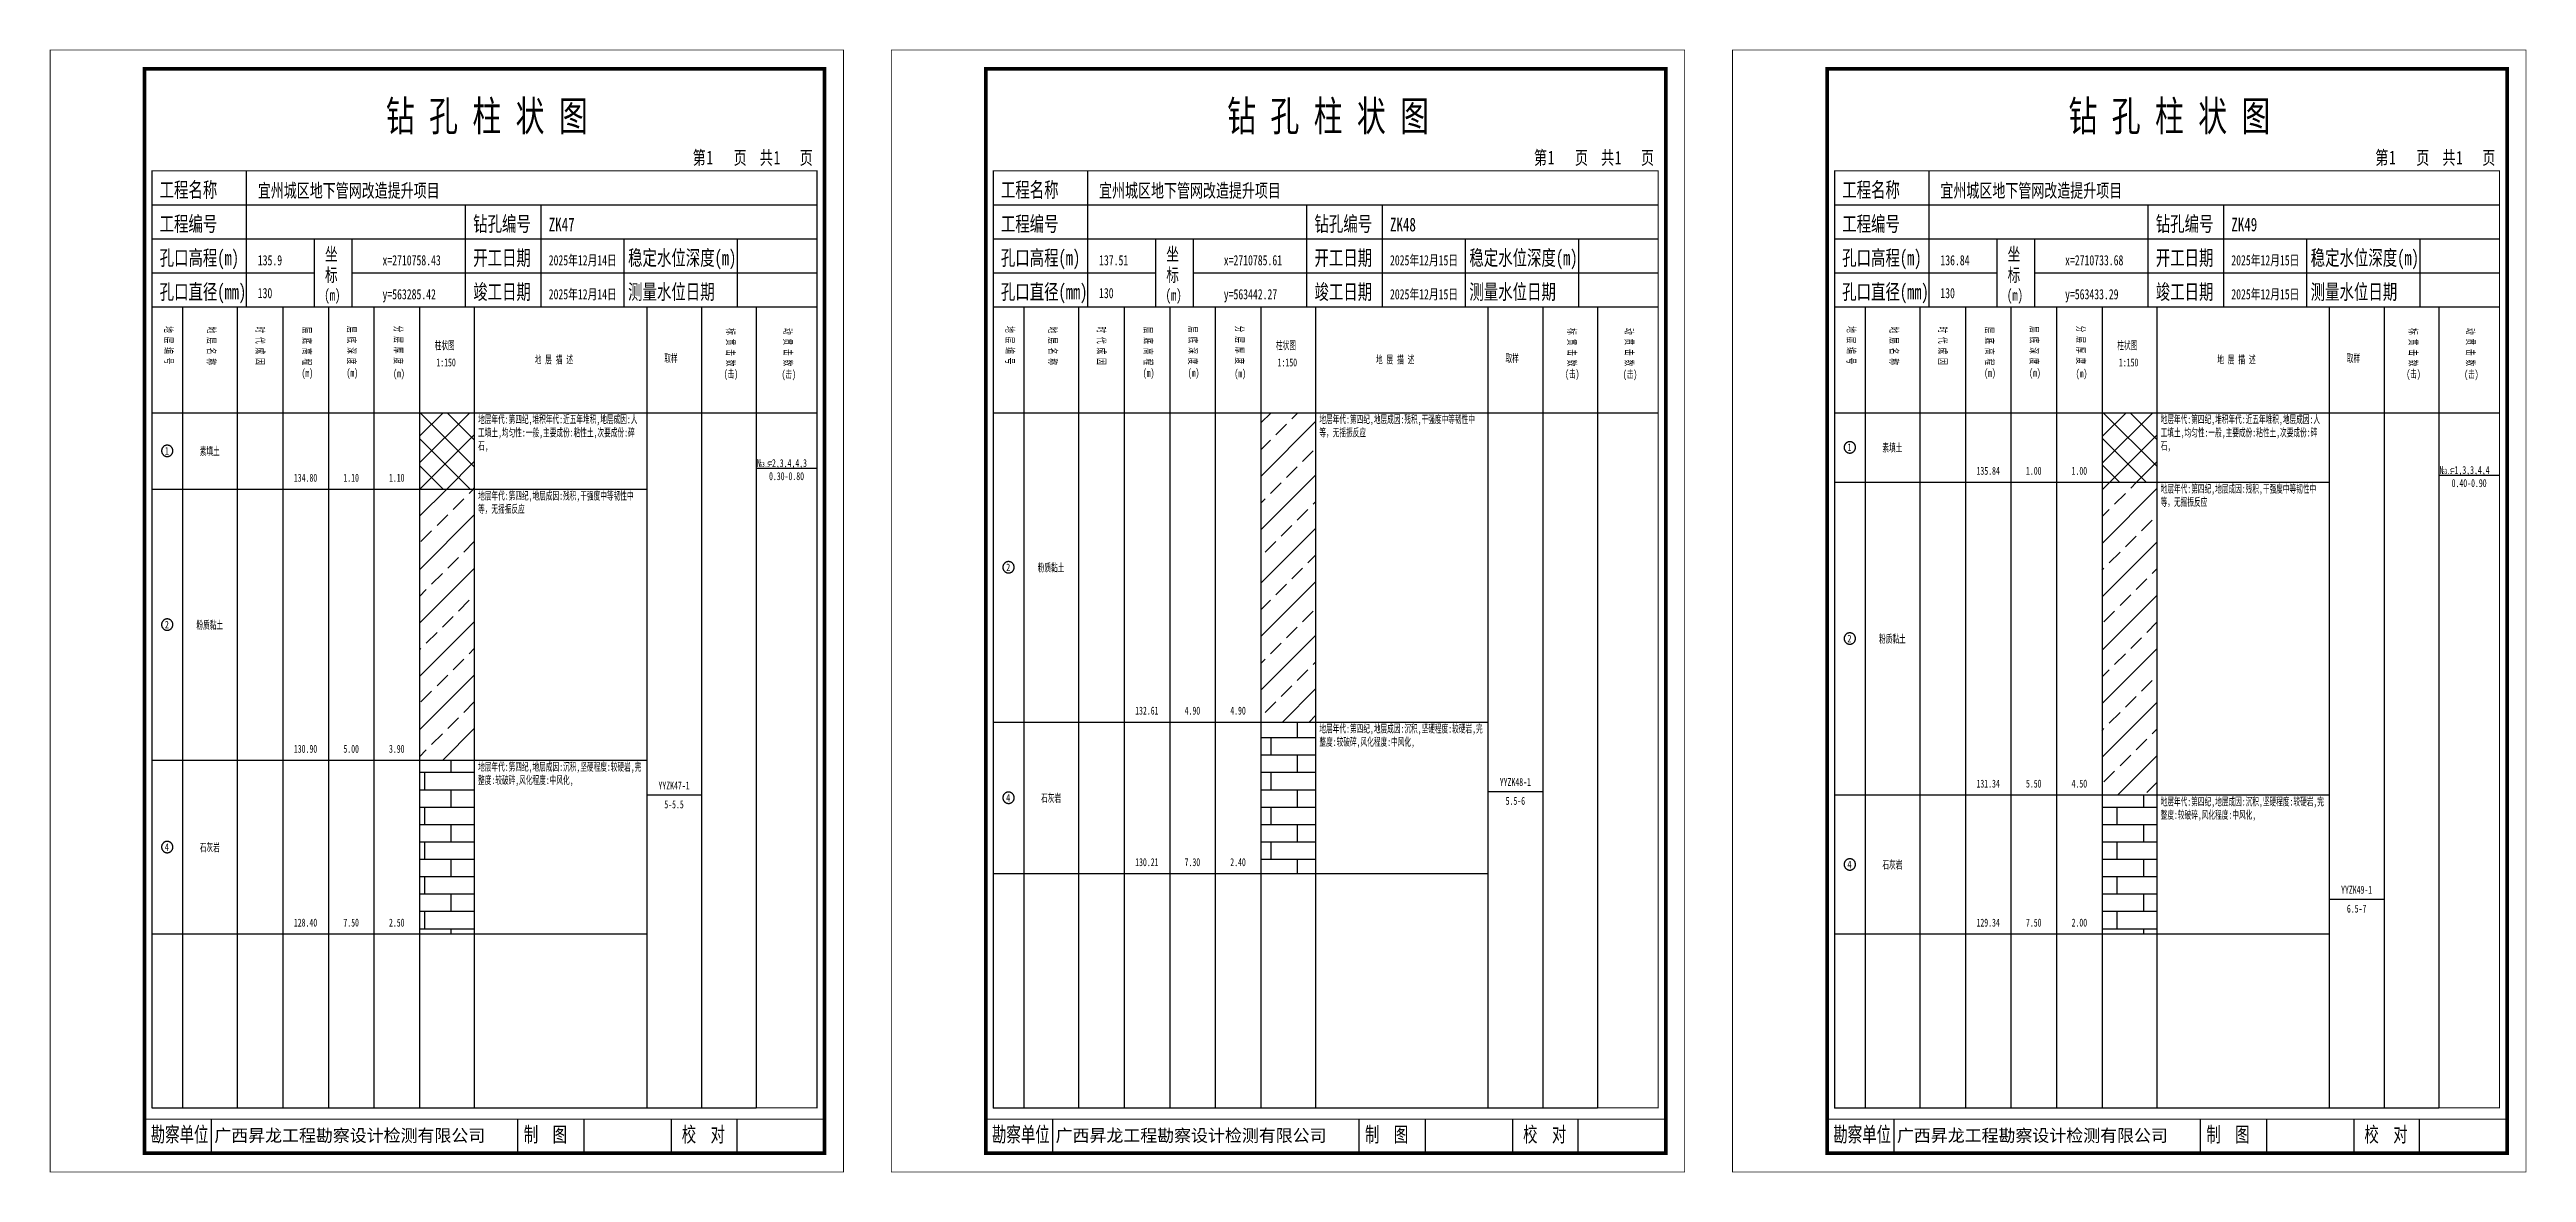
# Model space of a CAD drawing. Header units: millimetres. Extents: x 0 to 2711117, y 0 to 567555.
# Drawn here: x 69033 to 69688, y 0 to 297 of the extents above; entities that cross this region are included whole.
import ezdxf
from ezdxf.enums import TextEntityAlignment as Align

# ---------------------------------------------------------------- set-up
doc = ezdxf.new("R2010")
doc.units = ezdxf.units.MM
doc.layers.add('GICAD_POU_TEXTS', color=7, linetype='Continuous')
doc.layers.add('勘察点图例', color=7, linetype='Continuous')
doc.styles.add('HEAD_FONT', font='simfang.ttf', dxfattribs={"width": 0.6})
doc.styles.add('HEAD_FONT2', font='simfang.ttf', dxfattribs={"width": 0.6})
doc.styles.add('HT', font='simhei.ttf')
doc.styles.add('LZ_FONT', font='simfang.ttf', dxfattribs={"width": 0.7, "height": 8})
doc.styles.add('成果图图块', font='simfang.ttf', dxfattribs={"height": 2.5})
doc.styles.add('成果图表体', font='simfang.ttf', dxfattribs={"width": 0.6, "height": 2.1})
pattern_1 = [(45, (0, 0), (-3.5355339, 3.5355339), []), (135, (0, 0), (-3.5355339, -3.5355339), [])]
pattern_2 = [(45, (0, 0), (-7.0710678, 7.0710678), []), (45, (7.071, 0), (-7.0710678, 7.0710678), [4, -2])]
pattern_3 = [(0, (0, 0), (0, 4.6), []), (90, (0, 0), (-7, 4.6), [4.6, -4.6])]

# ---------------------------------------------------------------- blocks, each defined once
blk = doc.blocks.new('ZK47')
for p, q in [((52, 229), (52, 265)), ((27, 256), (203, 256)), ((110, 229), (110, 256)), ((130, 229), (130, 256)), ((27, 247), (203, 247)), ((70, 229), (70, 247)), ((80, 229), (80, 247)), ((152, 229), (152, 247)), ((182, 229), (182, 247)), ((27, 238), (70, 238)), ((80, 238), (203, 238)), ((27, 229), (35.05, 229)), ((35.05, 229), (35.05, 17)), ((35.05, 229), (49.53, 229)), ((49.53, 229), (49.53, 17)), ((49.53, 229), (61.6, 229)), ((61.6, 229), (61.6, 17)), ((61.6, 229), (73.68, 229)), ((73.68, 229), (73.68, 17)), ((73.68, 229), (85.75, 229)), ((85.75, 229), (85.75, 17)), ((85.75, 229), (97.82, 229)), ((97.82, 229), (97.82, 17)), ((97.82, 229), (112.3, 229)), ((112.3, 229), (112.3, 17)), ((112.3, 229), (157.93, 229)), ((157.93, 229), (157.93, 17)), ((157.93, 229), (172.42, 229)), ((172.42, 229), (172.42, 17)), ((172.42, 229), (186.9, 229)), ((186.9, 229), (186.9, 17)), ((186.9, 229), (203, 229)), ((27, 201), (203, 201)), ((27, 17), (35.05, 17)), ((35.05, 17), (49.53, 17)), ((42.74, 4.95), (42.74, 13.95)), ((42.74, 4.95), (42.74, 13.95)), ((49.53, 17), (61.6, 17)), ((61.6, 17), (73.68, 17)), ((73.68, 17), (85.75, 17)), ((85.75, 17), (97.82, 17)), ((97.82, 17), (112.3, 17)), ((112.3, 17), (157.93, 17)), ((123.83, 4.95), (123.83, 13.95)), ((141.38, 4.95), (141.38, 13.95)), ((157.93, 17), (172.42, 17)), ((164.48, 4.95), (164.48, 13.95)), ((172.42, 17), (186.9, 17)), ((181.84, 4.95), (181.84, 13.95)), ((181.84, 4.95), (181.84, 13.95))]:
    blk.add_line(p, q)
for points, const_width in [([(0, 0), (210, 0), (210, 297), (0, 297)], 0.25), ([(25, 5), (205, 5), (205, 292), (25, 292)], 1), ([(27, 265), (203, 265), (203, 17), (27, 17)], 0.3)]:
    blk.add_lwpolyline(points, close=True, dxfattribs=dict(const_width=const_width))
at = {"const_width": 0.3}
for points in [[(27, 229), (203, 229)], [(25, 14), (205, 14)]]:
    blk.add_lwpolyline(points, dxfattribs=at)
at = {"style": 'LZ_FONT', "width": 0.7}
for s, height, p in [('钻 孔 柱 状 图', 8, (88.9, 275.54)), ('第', 3.6, (170.12, 266.7)), ('1', 3.6, (173.78, 266.75)), ('页', 3.6, (180.96, 266.7)), ('共', 3.6, (187.88, 266.7)), ('1', 3.6, (191.54, 266.7)), ('页', 3.6, (198.44, 266.7)), ('工程名称', 4, (29, 258)), ('宜州城区地下管网改造提升项目', 3.6, (55, 258)), ('工程编号', 4, (29, 249)), ('钻孔编号', 4, (112, 249)), ('ZK47', 3.6, (132, 249)), ('孔口高程(m)', 4, (29, 240)), ('135.9', 2.7, (55, 240)), ('坐', 3.5, (72.79, 241.24)), ('x=2710758.43', 2.7, (88, 240)), ('开工日期', 4, (112, 240)), ('2025年12月14日', 2.7, (132, 240)), ('稳定水位深度(m)', 4, (153, 240)), ('标', 3.5, (72.79, 235.7)), ('孔口直径(mm)', 4, (29, 231)), ('130', 2.7, (54.98, 231.31)), ('(m) ', 3, (72.59, 230.65)), ('y=563285.42', 2.7, (88, 231)), ('竣工日期', 4, (112, 231)), ('2025年12月14日', 2.7, (132, 231)), ('测量水位日期', 4, (153, 231)), ('勘察单位', 4, (26.65, 7.95)), ('制  图', 4, (125.4, 7.95)), ('校  对', 4, (167.22, 7.95))]:
    blk.add_text(s, height=height, dxfattribs=at).set_placement(p)
at = {"style": 'HT'}
blk.add_text('广西昇龙工程勘察设计检测有限公司', height=3.2865, dxfattribs=at).set_placement((43.48, 8.02))
at = {"char_height": 2.1, "width": 22.806, "attachment_point": 1, "rotation": 270, "style": 'HEAD_FONT'}
for s, insert in [('地 层 编 号', (32.46, 223.92)), ('地 层 名 称', (43.79, 223.76)), ('时 代 成 因', (56.67, 223.83)), ('层 底 高 程', (69.07, 223.71)), ('层 底 深 度', (80.9, 223.91)), ('分 层 厚 度', (93.26, 224.01)), ('标 贯 击 数', (181.21, 223.37)), ('动 贯 击 数', (196.38, 223.43))]:
    blk.add_mtext(s, dxfattribs=dict(at, insert=insert))
at = {"char_height": 2.1, "attachment_point": 1}
for s, insert, width, style in [('柱状图', (101.82, 219.87), 7.855, 'HEAD_FONT2'), ('地 层 描 述', (128.29, 216.11), 22.0781, 'HEAD_FONT2'), ('取样', (162.58, 216.44), 7.855, 'HEAD_FONT2'), ('(m)', (66.58, 212.56), 4.7944, 'HEAD_FONT'), ('(m)', (78.47, 212.61), 4.7944, 'HEAD_FONT'), ('(m)', (90.81, 212.43), 4.7944, 'HEAD_FONT'), ('1:150', (102.26, 215.36), 6.9223, 'HEAD_FONT2'), ('(击)', (178.33, 212.31), 7.855, 'HEAD_FONT2'), ('(击)', (193.64, 212.22), 7.855, 'HEAD_FONT2')]:
    blk.add_mtext(s, dxfattribs=dict(at, insert=insert, width=width, style=style))
blk = doc.blocks.new('ZK47_0')
at = {"color": 7}
blk.add_polyline3d([(-1.5, 0.02, 0), (-1.5, -0.06, 0), (-1.49, -0.13, 0), (-1.48, -0.2, 0), (-1.47, -0.28, 0), (-1.46, -0.35, 0), (-1.44, -0.42, 0), (-1.41, -0.49, 0), (-1.39, -0.56, 0), (-1.36, -0.63, 0), (-1.32, -0.69, 0), (-1.29, -0.76, 0), (-1.25, -0.82, 0), (-1.2, -0.88, 0), (-1.16, -0.94, 0), (-1.11, -0.99, 0), (-1.06, -1.04, 0), (-1.01, -1.1, 0), (-0.95, -1.14, 0), (-0.89, -1.19, 0), (-0.83, -1.23, 0), (-0.77, -1.27, 0), (-0.71, -1.31, 0), (-0.64, -1.34, 0), (-0.57, -1.37, 0), (-0.51, -1.4, 0), (-0.44, -1.42, 0), (-0.36, -1.44, 0), (-0.29, -1.46, 0), (-0.22, -1.47, 0), (-0.15, -1.48, 0), (-0.07, -1.48, 0), (0, -1.48, 0), (0.07, -1.48, 0), (0.15, -1.48, 0), (0.22, -1.47, 0), (0.29, -1.46, 0), (0.36, -1.44, 0), (0.44, -1.42, 0), (0.51, -1.4, 0), (0.57, -1.37, 0), (0.64, -1.34, 0), (0.71, -1.31, 0), (0.77, -1.27, 0), (0.83, -1.23, 0), (0.89, -1.19, 0), (0.95, -1.14, 0), (1.01, -1.1, 0), (1.06, -1.04, 0), (1.11, -0.99, 0), (1.16, -0.94, 0), (1.2, -0.88, 0), (1.25, -0.82, 0), (1.29, -0.76, 0), (1.32, -0.69, 0), (1.36, -0.63, 0), (1.39, -0.56, 0), (1.41, -0.49, 0), (1.44, -0.42, 0), (1.46, -0.35, 0), (1.47, -0.28, 0), (1.48, -0.2, 0), (1.49, -0.13, 0), (1.5, -0.06, 0), (1.5, 0.02, 0), (1.5, 0.09, 0), (1.49, 0.16, 0), (1.48, 0.24, 0), (1.47, 0.31, 0), (1.46, 0.38, 0), (1.44, 0.45, 0), (1.41, 0.52, 0), (1.39, 0.59, 0), (1.36, 0.66, 0), (1.32, 0.72, 0), (1.29, 0.79, 0), (1.25, 0.85, 0), (1.2, 0.91, 0), (1.16, 0.97, 0), (1.11, 1.02, 0), (1.06, 1.08, 0), (1.01, 1.13, 0), (0.95, 1.18, 0), (0.89, 1.22, 0), (0.83, 1.26, 0), (0.77, 1.3, 0), (0.71, 1.34, 0), (0.64, 1.37, 0), (0.57, 1.4, 0), (0.51, 1.43, 0), (0.44, 1.45, 0), (0.36, 1.47, 0), (0.29, 1.49, 0), (0.22, 1.5, 0), (0.15, 1.51, 0), (0.07, 1.51, 0), (0, 1.52, 0), (-0.07, 1.51, 0), (-0.15, 1.51, 0), (-0.22, 1.5, 0), (-0.29, 1.49, 0), (-0.36, 1.47, 0), (-0.44, 1.45, 0), (-0.51, 1.43, 0), (-0.57, 1.4, 0), (-0.64, 1.37, 0), (-0.71, 1.34, 0), (-0.77, 1.3, 0), (-0.83, 1.26, 0), (-0.89, 1.22, 0), (-0.95, 1.18, 0), (-1.01, 1.13, 0), (-1.06, 1.08, 0), (-1.11, 1.02, 0), (-1.16, 0.97, 0), (-1.2, 0.91, 0), (-1.25, 0.85, 0), (-1.29, 0.79, 0), (-1.32, 0.72, 0), (-1.36, 0.66, 0), (-1.39, 0.59, 0), (-1.41, 0.52, 0), (-1.44, 0.45, 0), (-1.46, 0.38, 0), (-1.47, 0.31, 0), (-1.48, 0.24, 0), (-1.49, 0.16, 0), (-1.5, 0.09, 0), (-1.5, 0.02, 0)], dxfattribs=at)
at = {"layer": 'GICAD_POU_TEXTS', "color": 7, "style": '成果图图块', "width": 0.7}
blk.add_text('1', height=2, dxfattribs=at).set_placement((-0.09, -0.99), align=Align.CENTER)
blk = doc.blocks.new('ZK47_1')
at = {"color": 7}
blk.add_polyline3d([(-1.5, 0.02, 0), (-1.5, -0.06, 0), (-1.49, -0.13, 0), (-1.48, -0.2, 0), (-1.47, -0.28, 0), (-1.46, -0.35, 0), (-1.44, -0.42, 0), (-1.41, -0.49, 0), (-1.39, -0.56, 0), (-1.36, -0.63, 0), (-1.32, -0.69, 0), (-1.29, -0.76, 0), (-1.25, -0.82, 0), (-1.2, -0.88, 0), (-1.16, -0.94, 0), (-1.11, -0.99, 0), (-1.06, -1.04, 0), (-1.01, -1.1, 0), (-0.95, -1.14, 0), (-0.89, -1.19, 0), (-0.83, -1.23, 0), (-0.77, -1.27, 0), (-0.71, -1.31, 0), (-0.64, -1.34, 0), (-0.57, -1.37, 0), (-0.51, -1.4, 0), (-0.44, -1.42, 0), (-0.36, -1.44, 0), (-0.29, -1.46, 0), (-0.22, -1.47, 0), (-0.15, -1.48, 0), (-0.07, -1.48, 0), (0, -1.48, 0), (0.07, -1.48, 0), (0.15, -1.48, 0), (0.22, -1.47, 0), (0.29, -1.46, 0), (0.36, -1.44, 0), (0.44, -1.42, 0), (0.51, -1.4, 0), (0.57, -1.37, 0), (0.64, -1.34, 0), (0.71, -1.31, 0), (0.77, -1.27, 0), (0.83, -1.23, 0), (0.89, -1.19, 0), (0.95, -1.14, 0), (1.01, -1.1, 0), (1.06, -1.04, 0), (1.11, -0.99, 0), (1.16, -0.94, 0), (1.2, -0.88, 0), (1.25, -0.82, 0), (1.29, -0.76, 0), (1.32, -0.69, 0), (1.36, -0.63, 0), (1.39, -0.56, 0), (1.41, -0.49, 0), (1.44, -0.42, 0), (1.46, -0.35, 0), (1.47, -0.28, 0), (1.48, -0.2, 0), (1.49, -0.13, 0), (1.5, -0.06, 0), (1.5, 0.02, 0), (1.5, 0.09, 0), (1.49, 0.16, 0), (1.48, 0.24, 0), (1.47, 0.31, 0), (1.46, 0.38, 0), (1.44, 0.45, 0), (1.41, 0.52, 0), (1.39, 0.59, 0), (1.36, 0.66, 0), (1.32, 0.72, 0), (1.29, 0.79, 0), (1.25, 0.85, 0), (1.2, 0.91, 0), (1.16, 0.97, 0), (1.11, 1.02, 0), (1.06, 1.08, 0), (1.01, 1.13, 0), (0.95, 1.18, 0), (0.89, 1.22, 0), (0.83, 1.26, 0), (0.77, 1.3, 0), (0.71, 1.34, 0), (0.64, 1.37, 0), (0.57, 1.4, 0), (0.51, 1.43, 0), (0.44, 1.45, 0), (0.36, 1.47, 0), (0.29, 1.49, 0), (0.22, 1.5, 0), (0.15, 1.51, 0), (0.07, 1.51, 0), (0, 1.52, 0), (-0.07, 1.51, 0), (-0.15, 1.51, 0), (-0.22, 1.5, 0), (-0.29, 1.49, 0), (-0.36, 1.47, 0), (-0.44, 1.45, 0), (-0.51, 1.43, 0), (-0.57, 1.4, 0), (-0.64, 1.37, 0), (-0.71, 1.34, 0), (-0.77, 1.3, 0), (-0.83, 1.26, 0), (-0.89, 1.22, 0), (-0.95, 1.18, 0), (-1.01, 1.13, 0), (-1.06, 1.08, 0), (-1.11, 1.02, 0), (-1.16, 0.97, 0), (-1.2, 0.91, 0), (-1.25, 0.85, 0), (-1.29, 0.79, 0), (-1.32, 0.72, 0), (-1.36, 0.66, 0), (-1.39, 0.59, 0), (-1.41, 0.52, 0), (-1.44, 0.45, 0), (-1.46, 0.38, 0), (-1.47, 0.31, 0), (-1.48, 0.24, 0), (-1.49, 0.16, 0), (-1.5, 0.09, 0), (-1.5, 0.02, 0)], dxfattribs=at)
at = {"layer": 'GICAD_POU_TEXTS', "color": 7, "style": '成果图图块', "width": 0.7}
blk.add_text('2', height=2, dxfattribs=at).set_placement((-0.09, -0.99), align=Align.CENTER)
blk = doc.blocks.new('ZK47_2')
at = {"color": 7}
blk.add_polyline3d([(-1.5, 0.02, 0), (-1.5, -0.06, 0), (-1.49, -0.13, 0), (-1.48, -0.2, 0), (-1.47, -0.28, 0), (-1.46, -0.35, 0), (-1.44, -0.42, 0), (-1.41, -0.49, 0), (-1.39, -0.56, 0), (-1.36, -0.63, 0), (-1.32, -0.69, 0), (-1.29, -0.76, 0), (-1.25, -0.82, 0), (-1.2, -0.88, 0), (-1.16, -0.94, 0), (-1.11, -0.99, 0), (-1.06, -1.04, 0), (-1.01, -1.1, 0), (-0.95, -1.14, 0), (-0.89, -1.19, 0), (-0.83, -1.23, 0), (-0.77, -1.27, 0), (-0.71, -1.31, 0), (-0.64, -1.34, 0), (-0.57, -1.37, 0), (-0.51, -1.4, 0), (-0.44, -1.42, 0), (-0.36, -1.44, 0), (-0.29, -1.46, 0), (-0.22, -1.47, 0), (-0.15, -1.48, 0), (-0.07, -1.48, 0), (0, -1.48, 0), (0.07, -1.48, 0), (0.15, -1.48, 0), (0.22, -1.47, 0), (0.29, -1.46, 0), (0.36, -1.44, 0), (0.44, -1.42, 0), (0.51, -1.4, 0), (0.57, -1.37, 0), (0.64, -1.34, 0), (0.71, -1.31, 0), (0.77, -1.27, 0), (0.83, -1.23, 0), (0.89, -1.19, 0), (0.95, -1.14, 0), (1.01, -1.1, 0), (1.06, -1.04, 0), (1.11, -0.99, 0), (1.16, -0.94, 0), (1.2, -0.88, 0), (1.25, -0.82, 0), (1.29, -0.76, 0), (1.32, -0.69, 0), (1.36, -0.63, 0), (1.39, -0.56, 0), (1.41, -0.49, 0), (1.44, -0.42, 0), (1.46, -0.35, 0), (1.47, -0.28, 0), (1.48, -0.2, 0), (1.49, -0.13, 0), (1.5, -0.06, 0), (1.5, 0.02, 0), (1.5, 0.09, 0), (1.49, 0.16, 0), (1.48, 0.24, 0), (1.47, 0.31, 0), (1.46, 0.38, 0), (1.44, 0.45, 0), (1.41, 0.52, 0), (1.39, 0.59, 0), (1.36, 0.66, 0), (1.32, 0.72, 0), (1.29, 0.79, 0), (1.25, 0.85, 0), (1.2, 0.91, 0), (1.16, 0.97, 0), (1.11, 1.02, 0), (1.06, 1.08, 0), (1.01, 1.13, 0), (0.95, 1.18, 0), (0.89, 1.22, 0), (0.83, 1.26, 0), (0.77, 1.3, 0), (0.71, 1.34, 0), (0.64, 1.37, 0), (0.57, 1.4, 0), (0.51, 1.43, 0), (0.44, 1.45, 0), (0.36, 1.47, 0), (0.29, 1.49, 0), (0.22, 1.5, 0), (0.15, 1.51, 0), (0.07, 1.51, 0), (0, 1.52, 0), (-0.07, 1.51, 0), (-0.15, 1.51, 0), (-0.22, 1.5, 0), (-0.29, 1.49, 0), (-0.36, 1.47, 0), (-0.44, 1.45, 0), (-0.51, 1.43, 0), (-0.57, 1.4, 0), (-0.64, 1.37, 0), (-0.71, 1.34, 0), (-0.77, 1.3, 0), (-0.83, 1.26, 0), (-0.89, 1.22, 0), (-0.95, 1.18, 0), (-1.01, 1.13, 0), (-1.06, 1.08, 0), (-1.11, 1.02, 0), (-1.16, 0.97, 0), (-1.2, 0.91, 0), (-1.25, 0.85, 0), (-1.29, 0.79, 0), (-1.32, 0.72, 0), (-1.36, 0.66, 0), (-1.39, 0.59, 0), (-1.41, 0.52, 0), (-1.44, 0.45, 0), (-1.46, 0.38, 0), (-1.47, 0.31, 0), (-1.48, 0.24, 0), (-1.49, 0.16, 0), (-1.5, 0.09, 0), (-1.5, 0.02, 0)], dxfattribs=at)
at = {"layer": 'GICAD_POU_TEXTS', "color": 7, "style": '成果图图块', "width": 0.7}
blk.add_text('4', height=2, dxfattribs=at).set_placement((-0.09, -0.99), align=Align.CENTER)
blk = doc.blocks.new('ZK48')
for p, q in [((52, 229), (52, 265)), ((27, 256), (203, 256)), ((110, 229), (110, 256)), ((130, 229), (130, 256)), ((27, 247), (203, 247)), ((70, 229), (70, 247)), ((80, 229), (80, 247)), ((152, 229), (152, 247)), ((182, 229), (182, 247)), ((27, 238), (70, 238)), ((80, 238), (203, 238)), ((27, 229), (35.05, 229)), ((35.05, 229), (35.05, 17)), ((35.05, 229), (49.53, 229)), ((49.53, 229), (49.53, 17)), ((49.53, 229), (61.6, 229)), ((61.6, 229), (61.6, 17)), ((61.6, 229), (73.68, 229)), ((73.68, 229), (73.68, 17)), ((73.68, 229), (85.75, 229)), ((85.75, 229), (85.75, 17)), ((85.75, 229), (97.82, 229)), ((97.82, 229), (97.82, 17)), ((97.82, 229), (112.3, 229)), ((112.3, 229), (112.3, 17)), ((112.3, 229), (157.93, 229)), ((157.93, 229), (157.93, 17)), ((157.93, 229), (172.42, 229)), ((172.42, 229), (172.42, 17)), ((172.42, 229), (186.9, 229)), ((186.9, 229), (186.9, 17)), ((186.9, 229), (203, 229)), ((27, 201), (203, 201)), ((27, 17), (35.05, 17)), ((35.05, 17), (49.53, 17)), ((42.74, 4.95), (42.74, 13.95)), ((42.74, 4.95), (42.74, 13.95)), ((49.53, 17), (61.6, 17)), ((61.6, 17), (73.68, 17)), ((73.68, 17), (85.75, 17)), ((85.75, 17), (97.82, 17)), ((97.82, 17), (112.3, 17)), ((112.3, 17), (157.93, 17)), ((123.83, 4.95), (123.83, 13.95)), ((141.38, 4.95), (141.38, 13.95)), ((157.93, 17), (172.42, 17)), ((164.48, 4.95), (164.48, 13.95)), ((172.42, 17), (186.9, 17)), ((181.84, 4.95), (181.84, 13.95)), ((181.84, 4.95), (181.84, 13.95))]:
    blk.add_line(p, q)
for points, const_width in [([(0, 0), (210, 0), (210, 297), (0, 297)], 0.25), ([(25, 5), (205, 5), (205, 292), (25, 292)], 1), ([(27, 265), (203, 265), (203, 17), (27, 17)], 0.3)]:
    blk.add_lwpolyline(points, close=True, dxfattribs=dict(const_width=const_width))
at = {"const_width": 0.3}
for points in [[(27, 229), (203, 229)], [(25, 14), (205, 14)]]:
    blk.add_lwpolyline(points, dxfattribs=at)
at = {"style": 'LZ_FONT', "width": 0.7}
for s, height, p in [('钻 孔 柱 状 图', 8, (88.9, 275.54)), ('第', 3.6, (170.12, 266.7)), ('1', 3.6, (173.78, 266.75)), ('页', 3.6, (180.96, 266.7)), ('共', 3.6, (187.88, 266.7)), ('1', 3.6, (191.54, 266.7)), ('页', 3.6, (198.44, 266.7)), ('工程名称', 4, (29, 258)), ('宜州城区地下管网改造提升项目', 3.6, (55, 258)), ('工程编号', 4, (29, 249)), ('钻孔编号', 4, (112, 249)), ('ZK48', 3.6, (132, 249)), ('孔口高程(m)', 4, (29, 240)), ('137.51', 2.7, (55, 240)), ('坐', 3.5, (72.79, 241.24)), ('x=2710785.61', 2.7, (88, 240)), ('开工日期', 4, (112, 240)), ('2025年12月15日', 2.7, (132, 240)), ('稳定水位深度(m)', 4, (153, 240)), ('标', 3.5, (72.79, 235.7)), ('孔口直径(mm)', 4, (29, 231)), ('130', 2.7, (54.98, 231.31)), ('(m) ', 3, (72.59, 230.65)), ('y=563442.27', 2.7, (88, 231)), ('竣工日期', 4, (112, 231)), ('2025年12月15日', 2.7, (132, 231)), ('测量水位日期', 4, (153, 231)), ('勘察单位', 4, (26.65, 7.95)), ('制  图', 4, (125.4, 7.95)), ('校  对', 4, (167.22, 7.95))]:
    blk.add_text(s, height=height, dxfattribs=at).set_placement(p)
at = {"style": 'HT'}
blk.add_text('广西昇龙工程勘察设计检测有限公司', height=3.2865, dxfattribs=at).set_placement((43.48, 8.02))
at = {"char_height": 2.1, "width": 22.806, "attachment_point": 1, "rotation": 270, "style": 'HEAD_FONT'}
for s, insert in [('地 层 编 号', (32.46, 223.92)), ('地 层 名 称', (43.79, 223.76)), ('时 代 成 因', (56.67, 223.83)), ('层 底 高 程', (69.07, 223.71)), ('层 底 深 度', (80.9, 223.91)), ('分 层 厚 度', (93.26, 224.01)), ('标 贯 击 数', (181.21, 223.37)), ('动 贯 击 数', (196.38, 223.43))]:
    blk.add_mtext(s, dxfattribs=dict(at, insert=insert))
at = {"char_height": 2.1, "attachment_point": 1}
for s, insert, width, style in [('柱状图', (101.82, 219.87), 7.855, 'HEAD_FONT2'), ('地 层 描 述', (128.29, 216.11), 22.0781, 'HEAD_FONT2'), ('取样', (162.58, 216.44), 7.855, 'HEAD_FONT2'), ('(m)', (66.58, 212.56), 4.7944, 'HEAD_FONT'), ('(m)', (78.47, 212.61), 4.7944, 'HEAD_FONT'), ('(m)', (90.81, 212.43), 4.7944, 'HEAD_FONT'), ('1:150', (102.26, 215.36), 6.9223, 'HEAD_FONT2'), ('(击)', (178.33, 212.31), 7.855, 'HEAD_FONT2'), ('(击)', (193.64, 212.22), 7.855, 'HEAD_FONT2')]:
    blk.add_mtext(s, dxfattribs=dict(at, insert=insert, width=width, style=style))
blk = doc.blocks.new('ZK48_0')
at = {"color": 7}
blk.add_polyline3d([(-1.5, 0.02, 0), (-1.5, -0.06, 0), (-1.49, -0.13, 0), (-1.48, -0.2, 0), (-1.47, -0.28, 0), (-1.46, -0.35, 0), (-1.44, -0.42, 0), (-1.41, -0.49, 0), (-1.39, -0.56, 0), (-1.36, -0.63, 0), (-1.32, -0.69, 0), (-1.29, -0.76, 0), (-1.25, -0.82, 0), (-1.2, -0.88, 0), (-1.16, -0.94, 0), (-1.11, -0.99, 0), (-1.06, -1.04, 0), (-1.01, -1.1, 0), (-0.95, -1.14, 0), (-0.89, -1.19, 0), (-0.83, -1.23, 0), (-0.77, -1.27, 0), (-0.71, -1.31, 0), (-0.64, -1.34, 0), (-0.57, -1.37, 0), (-0.51, -1.4, 0), (-0.44, -1.42, 0), (-0.36, -1.44, 0), (-0.29, -1.46, 0), (-0.22, -1.47, 0), (-0.15, -1.48, 0), (-0.07, -1.48, 0), (0, -1.48, 0), (0.07, -1.48, 0), (0.15, -1.48, 0), (0.22, -1.47, 0), (0.29, -1.46, 0), (0.36, -1.44, 0), (0.44, -1.42, 0), (0.51, -1.4, 0), (0.57, -1.37, 0), (0.64, -1.34, 0), (0.71, -1.31, 0), (0.77, -1.27, 0), (0.83, -1.23, 0), (0.89, -1.19, 0), (0.95, -1.14, 0), (1.01, -1.1, 0), (1.06, -1.04, 0), (1.11, -0.99, 0), (1.16, -0.94, 0), (1.2, -0.88, 0), (1.25, -0.82, 0), (1.29, -0.76, 0), (1.32, -0.69, 0), (1.36, -0.63, 0), (1.39, -0.56, 0), (1.41, -0.49, 0), (1.44, -0.42, 0), (1.46, -0.35, 0), (1.47, -0.28, 0), (1.48, -0.2, 0), (1.49, -0.13, 0), (1.5, -0.06, 0), (1.5, 0.02, 0), (1.5, 0.09, 0), (1.49, 0.16, 0), (1.48, 0.24, 0), (1.47, 0.31, 0), (1.46, 0.38, 0), (1.44, 0.45, 0), (1.41, 0.52, 0), (1.39, 0.59, 0), (1.36, 0.66, 0), (1.32, 0.72, 0), (1.29, 0.79, 0), (1.25, 0.85, 0), (1.2, 0.91, 0), (1.16, 0.97, 0), (1.11, 1.02, 0), (1.06, 1.08, 0), (1.01, 1.13, 0), (0.95, 1.18, 0), (0.89, 1.22, 0), (0.83, 1.26, 0), (0.77, 1.3, 0), (0.71, 1.34, 0), (0.64, 1.37, 0), (0.57, 1.4, 0), (0.51, 1.43, 0), (0.44, 1.45, 0), (0.36, 1.47, 0), (0.29, 1.49, 0), (0.22, 1.5, 0), (0.15, 1.51, 0), (0.07, 1.51, 0), (0, 1.52, 0), (-0.07, 1.51, 0), (-0.15, 1.51, 0), (-0.22, 1.5, 0), (-0.29, 1.49, 0), (-0.36, 1.47, 0), (-0.44, 1.45, 0), (-0.51, 1.43, 0), (-0.57, 1.4, 0), (-0.64, 1.37, 0), (-0.71, 1.34, 0), (-0.77, 1.3, 0), (-0.83, 1.26, 0), (-0.89, 1.22, 0), (-0.95, 1.18, 0), (-1.01, 1.13, 0), (-1.06, 1.08, 0), (-1.11, 1.02, 0), (-1.16, 0.97, 0), (-1.2, 0.91, 0), (-1.25, 0.85, 0), (-1.29, 0.79, 0), (-1.32, 0.72, 0), (-1.36, 0.66, 0), (-1.39, 0.59, 0), (-1.41, 0.52, 0), (-1.44, 0.45, 0), (-1.46, 0.38, 0), (-1.47, 0.31, 0), (-1.48, 0.24, 0), (-1.49, 0.16, 0), (-1.5, 0.09, 0), (-1.5, 0.02, 0)], dxfattribs=at)
at = {"layer": 'GICAD_POU_TEXTS', "color": 7, "style": '成果图图块', "width": 0.7}
blk.add_text('2', height=2, dxfattribs=at).set_placement((-0.09, -0.99), align=Align.CENTER)
blk = doc.blocks.new('ZK48_1')
at = {"color": 7}
blk.add_polyline3d([(-1.5, 0.02, 0), (-1.5, -0.06, 0), (-1.49, -0.13, 0), (-1.48, -0.2, 0), (-1.47, -0.28, 0), (-1.46, -0.35, 0), (-1.44, -0.42, 0), (-1.41, -0.49, 0), (-1.39, -0.56, 0), (-1.36, -0.63, 0), (-1.32, -0.69, 0), (-1.29, -0.76, 0), (-1.25, -0.82, 0), (-1.2, -0.88, 0), (-1.16, -0.94, 0), (-1.11, -0.99, 0), (-1.06, -1.04, 0), (-1.01, -1.1, 0), (-0.95, -1.14, 0), (-0.89, -1.19, 0), (-0.83, -1.23, 0), (-0.77, -1.27, 0), (-0.71, -1.31, 0), (-0.64, -1.34, 0), (-0.57, -1.37, 0), (-0.51, -1.4, 0), (-0.44, -1.42, 0), (-0.36, -1.44, 0), (-0.29, -1.46, 0), (-0.22, -1.47, 0), (-0.15, -1.48, 0), (-0.07, -1.48, 0), (0, -1.48, 0), (0.07, -1.48, 0), (0.15, -1.48, 0), (0.22, -1.47, 0), (0.29, -1.46, 0), (0.36, -1.44, 0), (0.44, -1.42, 0), (0.51, -1.4, 0), (0.57, -1.37, 0), (0.64, -1.34, 0), (0.71, -1.31, 0), (0.77, -1.27, 0), (0.83, -1.23, 0), (0.89, -1.19, 0), (0.95, -1.14, 0), (1.01, -1.1, 0), (1.06, -1.04, 0), (1.11, -0.99, 0), (1.16, -0.94, 0), (1.2, -0.88, 0), (1.25, -0.82, 0), (1.29, -0.76, 0), (1.32, -0.69, 0), (1.36, -0.63, 0), (1.39, -0.56, 0), (1.41, -0.49, 0), (1.44, -0.42, 0), (1.46, -0.35, 0), (1.47, -0.28, 0), (1.48, -0.2, 0), (1.49, -0.13, 0), (1.5, -0.06, 0), (1.5, 0.02, 0), (1.5, 0.09, 0), (1.49, 0.16, 0), (1.48, 0.24, 0), (1.47, 0.31, 0), (1.46, 0.38, 0), (1.44, 0.45, 0), (1.41, 0.52, 0), (1.39, 0.59, 0), (1.36, 0.66, 0), (1.32, 0.72, 0), (1.29, 0.79, 0), (1.25, 0.85, 0), (1.2, 0.91, 0), (1.16, 0.97, 0), (1.11, 1.02, 0), (1.06, 1.08, 0), (1.01, 1.13, 0), (0.95, 1.18, 0), (0.89, 1.22, 0), (0.83, 1.26, 0), (0.77, 1.3, 0), (0.71, 1.34, 0), (0.64, 1.37, 0), (0.57, 1.4, 0), (0.51, 1.43, 0), (0.44, 1.45, 0), (0.36, 1.47, 0), (0.29, 1.49, 0), (0.22, 1.5, 0), (0.15, 1.51, 0), (0.07, 1.51, 0), (0, 1.52, 0), (-0.07, 1.51, 0), (-0.15, 1.51, 0), (-0.22, 1.5, 0), (-0.29, 1.49, 0), (-0.36, 1.47, 0), (-0.44, 1.45, 0), (-0.51, 1.43, 0), (-0.57, 1.4, 0), (-0.64, 1.37, 0), (-0.71, 1.34, 0), (-0.77, 1.3, 0), (-0.83, 1.26, 0), (-0.89, 1.22, 0), (-0.95, 1.18, 0), (-1.01, 1.13, 0), (-1.06, 1.08, 0), (-1.11, 1.02, 0), (-1.16, 0.97, 0), (-1.2, 0.91, 0), (-1.25, 0.85, 0), (-1.29, 0.79, 0), (-1.32, 0.72, 0), (-1.36, 0.66, 0), (-1.39, 0.59, 0), (-1.41, 0.52, 0), (-1.44, 0.45, 0), (-1.46, 0.38, 0), (-1.47, 0.31, 0), (-1.48, 0.24, 0), (-1.49, 0.16, 0), (-1.5, 0.09, 0), (-1.5, 0.02, 0)], dxfattribs=at)
at = {"layer": 'GICAD_POU_TEXTS', "color": 7, "style": '成果图图块', "width": 0.7}
blk.add_text('4', height=2, dxfattribs=at).set_placement((-0.09, -0.99), align=Align.CENTER)
blk = doc.blocks.new('ZK49')
for p, q in [((52, 229), (52, 265)), ((27, 256), (203, 256)), ((110, 229), (110, 256)), ((130, 229), (130, 256)), ((27, 247), (203, 247)), ((70, 229), (70, 247)), ((80, 229), (80, 247)), ((152, 229), (152, 247)), ((182, 229), (182, 247)), ((27, 238), (70, 238)), ((80, 238), (203, 238)), ((27, 229), (35.05, 229)), ((35.05, 229), (35.05, 17)), ((35.05, 229), (49.53, 229)), ((49.53, 229), (49.53, 17)), ((49.53, 229), (61.6, 229)), ((61.6, 229), (61.6, 17)), ((61.6, 229), (73.68, 229)), ((73.68, 229), (73.68, 17)), ((73.68, 229), (85.75, 229)), ((85.75, 229), (85.75, 17)), ((85.75, 229), (97.82, 229)), ((97.82, 229), (97.82, 17)), ((97.82, 229), (112.3, 229)), ((112.3, 229), (112.3, 17)), ((112.3, 229), (157.93, 229)), ((157.93, 229), (157.93, 17)), ((157.93, 229), (172.42, 229)), ((172.42, 229), (172.42, 17)), ((172.42, 229), (186.9, 229)), ((186.9, 229), (186.9, 17)), ((186.9, 229), (203, 229)), ((27, 201), (203, 201)), ((27, 17), (35.05, 17)), ((35.05, 17), (49.53, 17)), ((42.74, 4.95), (42.74, 13.95)), ((42.74, 4.95), (42.74, 13.95)), ((49.53, 17), (61.6, 17)), ((61.6, 17), (73.68, 17)), ((73.68, 17), (85.75, 17)), ((85.75, 17), (97.82, 17)), ((97.82, 17), (112.3, 17)), ((112.3, 17), (157.93, 17)), ((123.83, 4.95), (123.83, 13.95)), ((141.38, 4.95), (141.38, 13.95)), ((157.93, 17), (172.42, 17)), ((164.48, 4.95), (164.48, 13.95)), ((172.42, 17), (186.9, 17)), ((181.84, 4.95), (181.84, 13.95)), ((181.84, 4.95), (181.84, 13.95))]:
    blk.add_line(p, q)
for points, const_width in [([(0, 0), (210, 0), (210, 297), (0, 297)], 0.25), ([(25, 5), (205, 5), (205, 292), (25, 292)], 1), ([(27, 265), (203, 265), (203, 17), (27, 17)], 0.3)]:
    blk.add_lwpolyline(points, close=True, dxfattribs=dict(const_width=const_width))
at = {"const_width": 0.3}
for points in [[(27, 229), (203, 229)], [(25, 14), (205, 14)]]:
    blk.add_lwpolyline(points, dxfattribs=at)
at = {"style": 'LZ_FONT', "width": 0.7}
for s, height, p in [('钻 孔 柱 状 图', 8, (88.9, 275.54)), ('第', 3.6, (170.12, 266.7)), ('1', 3.6, (173.78, 266.75)), ('页', 3.6, (180.96, 266.7)), ('共', 3.6, (187.88, 266.7)), ('1', 3.6, (191.54, 266.7)), ('页', 3.6, (198.44, 266.7)), ('工程名称', 4, (29, 258)), ('宜州城区地下管网改造提升项目', 3.6, (55, 258)), ('工程编号', 4, (29, 249)), ('钻孔编号', 4, (112, 249)), ('ZK49', 3.6, (132, 249)), ('孔口高程(m)', 4, (29, 240)), ('136.84', 2.7, (55, 240)), ('坐', 3.5, (72.79, 241.24)), ('x=2710733.68', 2.7, (88, 240)), ('开工日期', 4, (112, 240)), ('2025年12月15日', 2.7, (132, 240)), ('稳定水位深度(m)', 4, (153, 240)), ('标', 3.5, (72.79, 235.7)), ('孔口直径(mm)', 4, (29, 231)), ('130', 2.7, (54.98, 231.31)), ('(m) ', 3, (72.59, 230.65)), ('y=563433.29', 2.7, (88, 231)), ('竣工日期', 4, (112, 231)), ('2025年12月15日', 2.7, (132, 231)), ('测量水位日期', 4, (153, 231)), ('勘察单位', 4, (26.65, 7.95)), ('制  图', 4, (125.4, 7.95)), ('校  对', 4, (167.22, 7.95))]:
    blk.add_text(s, height=height, dxfattribs=at).set_placement(p)
at = {"style": 'HT'}
blk.add_text('广西昇龙工程勘察设计检测有限公司', height=3.2865, dxfattribs=at).set_placement((43.48, 8.02))
at = {"char_height": 2.1, "width": 22.806, "attachment_point": 1, "rotation": 270, "style": 'HEAD_FONT'}
for s, insert in [('地 层 编 号', (32.46, 223.92)), ('地 层 名 称', (43.79, 223.76)), ('时 代 成 因', (56.67, 223.83)), ('层 底 高 程', (69.07, 223.71)), ('层 底 深 度', (80.9, 223.91)), ('分 层 厚 度', (93.26, 224.01)), ('标 贯 击 数', (181.21, 223.37)), ('动 贯 击 数', (196.38, 223.43))]:
    blk.add_mtext(s, dxfattribs=dict(at, insert=insert))
at = {"char_height": 2.1, "attachment_point": 1}
for s, insert, width, style in [('柱状图', (101.82, 219.87), 7.855, 'HEAD_FONT2'), ('地 层 描 述', (128.29, 216.11), 22.0781, 'HEAD_FONT2'), ('取样', (162.58, 216.44), 7.855, 'HEAD_FONT2'), ('(m)', (66.58, 212.56), 4.7944, 'HEAD_FONT'), ('(m)', (78.47, 212.61), 4.7944, 'HEAD_FONT'), ('(m)', (90.81, 212.43), 4.7944, 'HEAD_FONT'), ('1:150', (102.26, 215.36), 6.9223, 'HEAD_FONT2'), ('(击)', (178.33, 212.31), 7.855, 'HEAD_FONT2'), ('(击)', (193.64, 212.22), 7.855, 'HEAD_FONT2')]:
    blk.add_mtext(s, dxfattribs=dict(at, insert=insert, width=width, style=style))
blk = doc.blocks.new('ZK49_0')
at = {"color": 7}
blk.add_polyline3d([(-1.5, 0.02, 0), (-1.5, -0.06, 0), (-1.49, -0.13, 0), (-1.48, -0.2, 0), (-1.47, -0.28, 0), (-1.46, -0.35, 0), (-1.44, -0.42, 0), (-1.41, -0.49, 0), (-1.39, -0.56, 0), (-1.36, -0.63, 0), (-1.32, -0.69, 0), (-1.29, -0.76, 0), (-1.25, -0.82, 0), (-1.2, -0.88, 0), (-1.16, -0.94, 0), (-1.11, -0.99, 0), (-1.06, -1.04, 0), (-1.01, -1.1, 0), (-0.95, -1.14, 0), (-0.89, -1.19, 0), (-0.83, -1.23, 0), (-0.77, -1.27, 0), (-0.71, -1.31, 0), (-0.64, -1.34, 0), (-0.57, -1.37, 0), (-0.51, -1.4, 0), (-0.44, -1.42, 0), (-0.36, -1.44, 0), (-0.29, -1.46, 0), (-0.22, -1.47, 0), (-0.15, -1.48, 0), (-0.07, -1.48, 0), (0, -1.48, 0), (0.07, -1.48, 0), (0.15, -1.48, 0), (0.22, -1.47, 0), (0.29, -1.46, 0), (0.36, -1.44, 0), (0.44, -1.42, 0), (0.51, -1.4, 0), (0.57, -1.37, 0), (0.64, -1.34, 0), (0.71, -1.31, 0), (0.77, -1.27, 0), (0.83, -1.23, 0), (0.89, -1.19, 0), (0.95, -1.14, 0), (1.01, -1.1, 0), (1.06, -1.04, 0), (1.11, -0.99, 0), (1.16, -0.94, 0), (1.2, -0.88, 0), (1.25, -0.82, 0), (1.29, -0.76, 0), (1.32, -0.69, 0), (1.36, -0.63, 0), (1.39, -0.56, 0), (1.41, -0.49, 0), (1.44, -0.42, 0), (1.46, -0.35, 0), (1.47, -0.28, 0), (1.48, -0.2, 0), (1.49, -0.13, 0), (1.5, -0.06, 0), (1.5, 0.02, 0), (1.5, 0.09, 0), (1.49, 0.16, 0), (1.48, 0.24, 0), (1.47, 0.31, 0), (1.46, 0.38, 0), (1.44, 0.45, 0), (1.41, 0.52, 0), (1.39, 0.59, 0), (1.36, 0.66, 0), (1.32, 0.72, 0), (1.29, 0.79, 0), (1.25, 0.85, 0), (1.2, 0.91, 0), (1.16, 0.97, 0), (1.11, 1.02, 0), (1.06, 1.08, 0), (1.01, 1.13, 0), (0.95, 1.18, 0), (0.89, 1.22, 0), (0.83, 1.26, 0), (0.77, 1.3, 0), (0.71, 1.34, 0), (0.64, 1.37, 0), (0.57, 1.4, 0), (0.51, 1.43, 0), (0.44, 1.45, 0), (0.36, 1.47, 0), (0.29, 1.49, 0), (0.22, 1.5, 0), (0.15, 1.51, 0), (0.07, 1.51, 0), (0, 1.52, 0), (-0.07, 1.51, 0), (-0.15, 1.51, 0), (-0.22, 1.5, 0), (-0.29, 1.49, 0), (-0.36, 1.47, 0), (-0.44, 1.45, 0), (-0.51, 1.43, 0), (-0.57, 1.4, 0), (-0.64, 1.37, 0), (-0.71, 1.34, 0), (-0.77, 1.3, 0), (-0.83, 1.26, 0), (-0.89, 1.22, 0), (-0.95, 1.18, 0), (-1.01, 1.13, 0), (-1.06, 1.08, 0), (-1.11, 1.02, 0), (-1.16, 0.97, 0), (-1.2, 0.91, 0), (-1.25, 0.85, 0), (-1.29, 0.79, 0), (-1.32, 0.72, 0), (-1.36, 0.66, 0), (-1.39, 0.59, 0), (-1.41, 0.52, 0), (-1.44, 0.45, 0), (-1.46, 0.38, 0), (-1.47, 0.31, 0), (-1.48, 0.24, 0), (-1.49, 0.16, 0), (-1.5, 0.09, 0), (-1.5, 0.02, 0)], dxfattribs=at)
at = {"layer": 'GICAD_POU_TEXTS', "color": 7, "style": '成果图图块', "width": 0.7}
blk.add_text('1', height=2, dxfattribs=at).set_placement((-0.09, -0.99), align=Align.CENTER)
blk = doc.blocks.new('ZK49_1')
at = {"color": 7}
blk.add_polyline3d([(-1.5, 0.02, 0), (-1.5, -0.06, 0), (-1.49, -0.13, 0), (-1.48, -0.2, 0), (-1.47, -0.28, 0), (-1.46, -0.35, 0), (-1.44, -0.42, 0), (-1.41, -0.49, 0), (-1.39, -0.56, 0), (-1.36, -0.63, 0), (-1.32, -0.69, 0), (-1.29, -0.76, 0), (-1.25, -0.82, 0), (-1.2, -0.88, 0), (-1.16, -0.94, 0), (-1.11, -0.99, 0), (-1.06, -1.04, 0), (-1.01, -1.1, 0), (-0.95, -1.14, 0), (-0.89, -1.19, 0), (-0.83, -1.23, 0), (-0.77, -1.27, 0), (-0.71, -1.31, 0), (-0.64, -1.34, 0), (-0.57, -1.37, 0), (-0.51, -1.4, 0), (-0.44, -1.42, 0), (-0.36, -1.44, 0), (-0.29, -1.46, 0), (-0.22, -1.47, 0), (-0.15, -1.48, 0), (-0.07, -1.48, 0), (0, -1.48, 0), (0.07, -1.48, 0), (0.15, -1.48, 0), (0.22, -1.47, 0), (0.29, -1.46, 0), (0.36, -1.44, 0), (0.44, -1.42, 0), (0.51, -1.4, 0), (0.57, -1.37, 0), (0.64, -1.34, 0), (0.71, -1.31, 0), (0.77, -1.27, 0), (0.83, -1.23, 0), (0.89, -1.19, 0), (0.95, -1.14, 0), (1.01, -1.1, 0), (1.06, -1.04, 0), (1.11, -0.99, 0), (1.16, -0.94, 0), (1.2, -0.88, 0), (1.25, -0.82, 0), (1.29, -0.76, 0), (1.32, -0.69, 0), (1.36, -0.63, 0), (1.39, -0.56, 0), (1.41, -0.49, 0), (1.44, -0.42, 0), (1.46, -0.35, 0), (1.47, -0.28, 0), (1.48, -0.2, 0), (1.49, -0.13, 0), (1.5, -0.06, 0), (1.5, 0.02, 0), (1.5, 0.09, 0), (1.49, 0.16, 0), (1.48, 0.24, 0), (1.47, 0.31, 0), (1.46, 0.38, 0), (1.44, 0.45, 0), (1.41, 0.52, 0), (1.39, 0.59, 0), (1.36, 0.66, 0), (1.32, 0.72, 0), (1.29, 0.79, 0), (1.25, 0.85, 0), (1.2, 0.91, 0), (1.16, 0.97, 0), (1.11, 1.02, 0), (1.06, 1.08, 0), (1.01, 1.13, 0), (0.95, 1.18, 0), (0.89, 1.22, 0), (0.83, 1.26, 0), (0.77, 1.3, 0), (0.71, 1.34, 0), (0.64, 1.37, 0), (0.57, 1.4, 0), (0.51, 1.43, 0), (0.44, 1.45, 0), (0.36, 1.47, 0), (0.29, 1.49, 0), (0.22, 1.5, 0), (0.15, 1.51, 0), (0.07, 1.51, 0), (0, 1.52, 0), (-0.07, 1.51, 0), (-0.15, 1.51, 0), (-0.22, 1.5, 0), (-0.29, 1.49, 0), (-0.36, 1.47, 0), (-0.44, 1.45, 0), (-0.51, 1.43, 0), (-0.57, 1.4, 0), (-0.64, 1.37, 0), (-0.71, 1.34, 0), (-0.77, 1.3, 0), (-0.83, 1.26, 0), (-0.89, 1.22, 0), (-0.95, 1.18, 0), (-1.01, 1.13, 0), (-1.06, 1.08, 0), (-1.11, 1.02, 0), (-1.16, 0.97, 0), (-1.2, 0.91, 0), (-1.25, 0.85, 0), (-1.29, 0.79, 0), (-1.32, 0.72, 0), (-1.36, 0.66, 0), (-1.39, 0.59, 0), (-1.41, 0.52, 0), (-1.44, 0.45, 0), (-1.46, 0.38, 0), (-1.47, 0.31, 0), (-1.48, 0.24, 0), (-1.49, 0.16, 0), (-1.5, 0.09, 0), (-1.5, 0.02, 0)], dxfattribs=at)
at = {"layer": 'GICAD_POU_TEXTS', "color": 7, "style": '成果图图块', "width": 0.7}
blk.add_text('2', height=2, dxfattribs=at).set_placement((-0.09, -0.99), align=Align.CENTER)
blk = doc.blocks.new('ZK49_2')
at = {"color": 7}
blk.add_polyline3d([(-1.5, 0.02, 0), (-1.5, -0.06, 0), (-1.49, -0.13, 0), (-1.48, -0.2, 0), (-1.47, -0.28, 0), (-1.46, -0.35, 0), (-1.44, -0.42, 0), (-1.41, -0.49, 0), (-1.39, -0.56, 0), (-1.36, -0.63, 0), (-1.32, -0.69, 0), (-1.29, -0.76, 0), (-1.25, -0.82, 0), (-1.2, -0.88, 0), (-1.16, -0.94, 0), (-1.11, -0.99, 0), (-1.06, -1.04, 0), (-1.01, -1.1, 0), (-0.95, -1.14, 0), (-0.89, -1.19, 0), (-0.83, -1.23, 0), (-0.77, -1.27, 0), (-0.71, -1.31, 0), (-0.64, -1.34, 0), (-0.57, -1.37, 0), (-0.51, -1.4, 0), (-0.44, -1.42, 0), (-0.36, -1.44, 0), (-0.29, -1.46, 0), (-0.22, -1.47, 0), (-0.15, -1.48, 0), (-0.07, -1.48, 0), (0, -1.48, 0), (0.07, -1.48, 0), (0.15, -1.48, 0), (0.22, -1.47, 0), (0.29, -1.46, 0), (0.36, -1.44, 0), (0.44, -1.42, 0), (0.51, -1.4, 0), (0.57, -1.37, 0), (0.64, -1.34, 0), (0.71, -1.31, 0), (0.77, -1.27, 0), (0.83, -1.23, 0), (0.89, -1.19, 0), (0.95, -1.14, 0), (1.01, -1.1, 0), (1.06, -1.04, 0), (1.11, -0.99, 0), (1.16, -0.94, 0), (1.2, -0.88, 0), (1.25, -0.82, 0), (1.29, -0.76, 0), (1.32, -0.69, 0), (1.36, -0.63, 0), (1.39, -0.56, 0), (1.41, -0.49, 0), (1.44, -0.42, 0), (1.46, -0.35, 0), (1.47, -0.28, 0), (1.48, -0.2, 0), (1.49, -0.13, 0), (1.5, -0.06, 0), (1.5, 0.02, 0), (1.5, 0.09, 0), (1.49, 0.16, 0), (1.48, 0.24, 0), (1.47, 0.31, 0), (1.46, 0.38, 0), (1.44, 0.45, 0), (1.41, 0.52, 0), (1.39, 0.59, 0), (1.36, 0.66, 0), (1.32, 0.72, 0), (1.29, 0.79, 0), (1.25, 0.85, 0), (1.2, 0.91, 0), (1.16, 0.97, 0), (1.11, 1.02, 0), (1.06, 1.08, 0), (1.01, 1.13, 0), (0.95, 1.18, 0), (0.89, 1.22, 0), (0.83, 1.26, 0), (0.77, 1.3, 0), (0.71, 1.34, 0), (0.64, 1.37, 0), (0.57, 1.4, 0), (0.51, 1.43, 0), (0.44, 1.45, 0), (0.36, 1.47, 0), (0.29, 1.49, 0), (0.22, 1.5, 0), (0.15, 1.51, 0), (0.07, 1.51, 0), (0, 1.52, 0), (-0.07, 1.51, 0), (-0.15, 1.51, 0), (-0.22, 1.5, 0), (-0.29, 1.49, 0), (-0.36, 1.47, 0), (-0.44, 1.45, 0), (-0.51, 1.43, 0), (-0.57, 1.4, 0), (-0.64, 1.37, 0), (-0.71, 1.34, 0), (-0.77, 1.3, 0), (-0.83, 1.26, 0), (-0.89, 1.22, 0), (-0.95, 1.18, 0), (-1.01, 1.13, 0), (-1.06, 1.08, 0), (-1.11, 1.02, 0), (-1.16, 0.97, 0), (-1.2, 0.91, 0), (-1.25, 0.85, 0), (-1.29, 0.79, 0), (-1.32, 0.72, 0), (-1.36, 0.66, 0), (-1.39, 0.59, 0), (-1.41, 0.52, 0), (-1.44, 0.45, 0), (-1.46, 0.38, 0), (-1.47, 0.31, 0), (-1.48, 0.24, 0), (-1.49, 0.16, 0), (-1.5, 0.09, 0), (-1.5, 0.02, 0)], dxfattribs=at)
at = {"layer": 'GICAD_POU_TEXTS', "color": 7, "style": '成果图图块', "width": 0.7}
blk.add_text('4', height=2, dxfattribs=at).set_placement((-0.09, -0.99), align=Align.CENTER)

msp = doc.modelspace()

# ---------------------------------------------------------------- hatches: boundary and pattern name
at = {"layer": '勘察点图例'}
h = msp.add_hatch(dxfattribs=at)
h.set_pattern_fill('GKSTT', color=256, scale=0.5, style=0, pattern_type=2)
h.set_pattern_definition(pattern_1)
h.paths.add_polyline_path([(69130.63, 180.76), (69145.12, 180.76), (69145.12, 201), (69130.63, 201)])
h = msp.add_hatch(dxfattribs=at)
h.set_pattern_fill('GKFZNT', color=256, scale=0.5, style=0, pattern_type=2)
h.set_pattern_definition(pattern_2)
h.paths.add_polyline_path([(69353.32, 119.11), (69367.81, 119.11), (69367.81, 201), (69353.32, 201)])
h = msp.add_hatch(dxfattribs=at)
h.set_pattern_fill('GKSTT', color=256, scale=0.5, style=0, pattern_type=2)
h.set_pattern_definition(pattern_1)
h.paths.add_polyline_path([(69576.01, 182.6), (69590.49, 182.6), (69590.49, 201), (69576.01, 201)])
h = msp.add_hatch(dxfattribs=at)
h.set_pattern_fill('GKFZNT', color=256, scale=0.5, style=0, pattern_type=2)
h.set_pattern_definition(pattern_2)
h.paths.add_polyline_path([(69130.63, 109), (69145.12, 109), (69145.12, 180.76), (69130.63, 180.76)])
h = msp.add_hatch(dxfattribs=at)
h.set_pattern_fill('GKFZNT', color=256, scale=0.5, style=0, pattern_type=2)
h.set_pattern_definition(pattern_2)
h.paths.add_polyline_path([(69576.01, 99.8), (69590.49, 99.8), (69590.49, 182.6), (69576.01, 182.6)])
h = msp.add_hatch(dxfattribs=at)
h.set_pattern_fill('GKSHY', color=256, scale=0.5, style=0, pattern_type=2)
h.set_pattern_definition(pattern_3)
h.paths.add_polyline_path([(69353.32, 79), (69367.81, 79), (69367.81, 119.11), (69353.32, 119.11)])
h = msp.add_hatch(dxfattribs=at)
h.set_pattern_fill('GKSHY', color=256, scale=0.5, style=0, pattern_type=2)
h.set_pattern_definition(pattern_3)
h.paths.add_polyline_path([(69130.63, 63), (69145.12, 63), (69145.12, 109), (69130.63, 109)])
h = msp.add_hatch(dxfattribs=at)
h.set_pattern_fill('GKSHY', color=256, scale=0.5, style=0, pattern_type=2)
h.set_pattern_definition(pattern_3)
h.paths.add_polyline_path([(69576.01, 63), (69590.49, 63), (69590.49, 99.8), (69576.01, 99.8)])

# ---------------------------------------------------------------- linework, layer by layer
for p, q in [((69219.72, 186.28), (69235.81, 186.28)), ((69665.09, 184.44), (69681.19, 184.44)), ((69059.82, 180.76), (69145.12, 180.76)), ((69145.12, 180.76), (69190.75, 180.76)), ((69505.19, 182.6), (69590.49, 182.6)), ((69590.49, 182.6), (69636.12, 182.6)), ((69282.5, 119.11), (69367.81, 119.11)), ((69367.81, 119.11), (69413.44, 119.11)), ((69059.82, 109), (69145.12, 109)), ((69145.12, 109), (69190.75, 109)), ((69190.75, 99.8), (69205.23, 99.8)), ((69413.44, 100.73), (69427.92, 100.73)), ((69505.19, 99.8), (69590.49, 99.8)), ((69590.49, 99.8), (69636.12, 99.8)), ((69282.5, 79), (69367.81, 79)), ((69367.81, 79), (69413.44, 79)), ((69636.12, 72.2), (69650.61, 72.2)), ((69059.82, 63), (69145.12, 63)), ((69145.12, 63), (69190.75, 63)), ((69505.19, 63), (69590.49, 63)), ((69590.49, 63), (69636.12, 63))]:
    msp.add_line(p, q, dxfattribs=at)

# ---------------------------------------------------------------- block references
for name, p in [('ZK47', (69032.82, 0)), ('ZK48', (69255.5, 0)), ('ZK49', (69478.19, 0)), ('ZK47_0', (69063.84, 190.88)), ('ZK49_0', (69509.21, 191.8)), ('ZK48_0', (69286.53, 160.05)), ('ZK47_1', (69063.84, 144.88)), ('ZK49_1', (69509.21, 141.2)), ('ZK48_1', (69286.53, 99.05)), ('ZK47_2', (69063.84, 86)), ('ZK49_2', (69509.21, 81.4))]:
    msp.add_blockref(name, p, dxfattribs=at)

# ---------------------------------------------------------------- texts
at = {"layer": '勘察点图例', "style": '成果图表体', "width": 0.6}
for s, p in [('素填土', (69075.11, 190.88)), ('素填土', (69520.48, 191.8)), ('134.80', (69100.46, 183.76)), ('1.10', (69112.53, 183.76)), ('1.10', (69124.6, 183.76)), ('0.30-0.80', (69227.77, 184.18)), ('135.84', (69545.83, 185.6)), ('1.00', (69557.9, 185.6)), ('1.00', (69569.97, 185.6)), ('0.40-0.90', (69673.14, 182.34)), ('粉质黏土', (69297.79, 160.05)), ('粉质黏土', (69075.11, 144.88)), ('粉质黏土', (69520.48, 141.2)), ('132.61', (69323.14, 122.11)), ('4.90', (69335.21, 122.11)), ('4.90', (69347.28, 122.11)), ('130.90', (69100.46, 112)), ('5.00', (69112.53, 112)), ('3.90', (69124.6, 112)), ('YYZK47-1', (69197.99, 102.3)), ('石灰岩', (69297.79, 99.05)), ('YYZK48-1', (69420.68, 103.23)), ('5.5-6', (69420.68, 98.23)), ('131.34', (69545.83, 102.8)), ('5.50', (69557.9, 102.8)), ('4.50', (69569.97, 102.8)), ('5-5.5', (69197.99, 97.3)), ('石灰岩', (69075.11, 86)), ('130.21', (69323.14, 82)), ('7.30', (69335.21, 82)), ('2.40', (69347.28, 82)), ('石灰岩', (69520.48, 81.4)), ('YYZK49-1', (69643.36, 74.7)), ('128.40', (69100.46, 66)), ('7.50', (69112.53, 66)), ('2.50', (69124.6, 66)), ('129.34', (69545.83, 66)), ('7.50', (69557.9, 66)), ('2.00', (69569.97, 66)), ('6.5-7', (69643.36, 69.7))]:
    msp.add_text(s, height=2.1, dxfattribs=at).set_placement(p, align=Align.MIDDLE)
for s, height, p in [('N', 2.1, (69219.92, 186.6)), ('63.5', 1.4, (69220.62, 186.6)), ('=', 2.1, (69222.92, 186.6)), ('N', 2.1, (69665.29, 184.76)), ('63.5', 1.4, (69665.99, 184.76)), ('=', 2.1, (69668.29, 184.76))]:
    msp.add_text(s, height=height, dxfattribs=at).set_placement(p)
at = {"layer": '勘察点图例', "char_height": 2.1, "attachment_point": 1, "style": '成果图表体'}
for s, insert, width in [('地层年代:第四纪,堆积年代:近五年堆积,地层成因:人工填土,均匀性:一般,主要成份:粘性土,次要成份:碎石,', (69146.12, 200.3), 43.6296), ('地层年代:第四纪,地层成因:残积,干强度中等韧性中等，无摇振反应', (69368.81, 200.3), 43.6296), ('地层年代:第四纪,堆积年代:近五年堆积,地层成因:人工填土,均匀性:一般,主要成份:粘性土,次要成份:碎石,', (69591.49, 200.3), 43.6296), ('2,3,4,4,3', (69223.92, 188.7), 4), ('1,3,3,4,4', (69669.29, 186.86), 4), ('地层年代:第四纪,地层成因:残积,干强度中等韧性中等，无摇振反应', (69146.12, 180.06), 43.6296), ('地层年代:第四纪,地层成因:残积,干强度中等韧性中等，无摇振反应', (69591.49, 181.9), 43.6296), ('地层年代:第四纪,地层成因:沉积,坚硬程度:较硬岩,完整度:较破碎,风化程度:中风化,', (69368.81, 118.41), 43.6296), ('地层年代:第四纪,地层成因:沉积,坚硬程度:较硬岩,完整度:较破碎,风化程度:中风化,', (69146.12, 108.3), 43.6296), ('地层年代:第四纪,地层成因:沉积,坚硬程度:较硬岩,完整度:较破碎,风化程度:中风化,', (69591.49, 99.1), 43.6296)]:
    msp.add_mtext(s, dxfattribs=dict(at, insert=insert, width=width))

doc.saveas('drawing.dxf')
